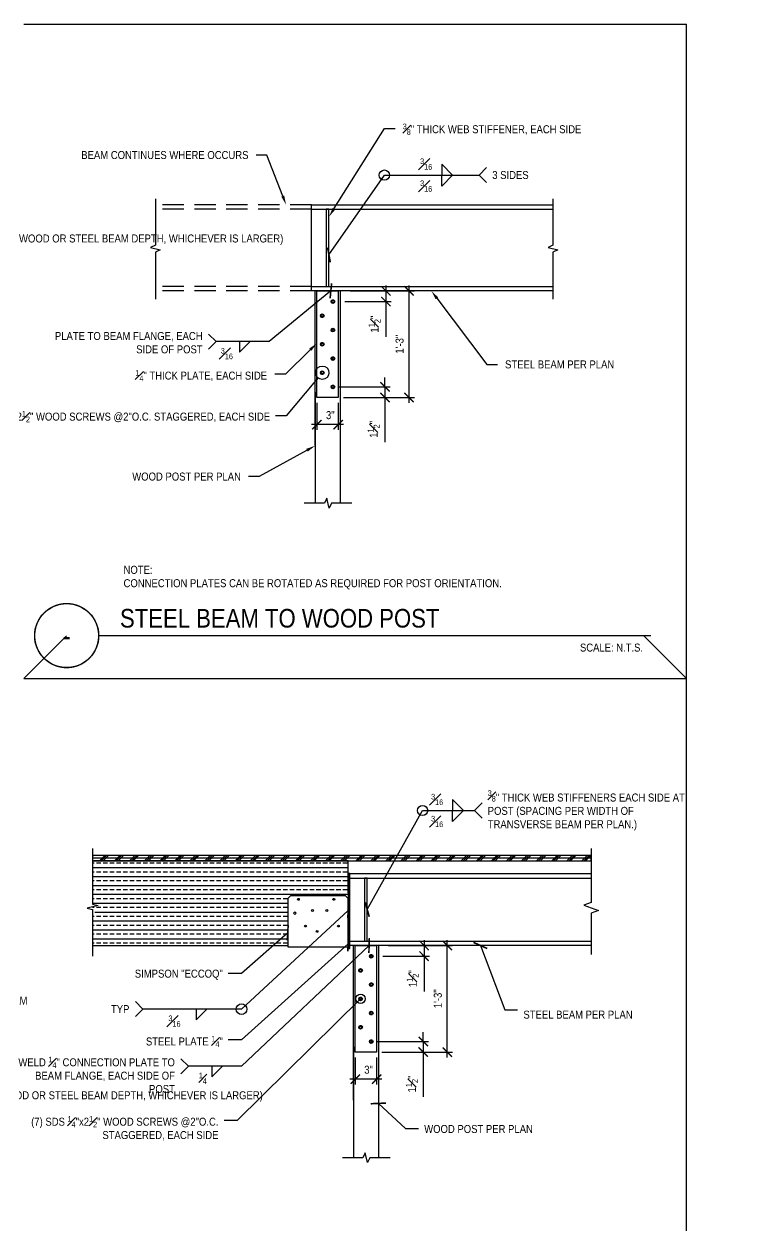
# Model space of a CAD drawing. Header units: inches. Extents: x -16404 to 14624, y -1591 to 16152.
# Drawn here: x -7863.1 to -7761.4, y 8363.1 to 8532 of the extents above; entities that cross this region are included whole.
import ezdxf
from ezdxf import colors
from ezdxf.entities.mleader import LeaderData, LeaderLine
from ezdxf.enums import TextEntityAlignment as Align
from ezdxf.math import Vec2, Vec3

# ---------------------------------------------------------------- set-up
doc = ezdxf.new("R2010")
doc.units = ezdxf.units.IN
doc.header["$LTSCALE"] = 24
doc.header["$MEASUREMENT"] = 0
doc.linetypes.add('DASHED2', pattern=[0.375, 0.25, -0.125])
doc.linetypes.add('HIDDEN2', pattern=[0.1875, 0.125, -0.0625])
doc.layers.get('0').update_dxf_attribs({"linetype": 'CONTINUOUS'})
doc.layers.get('DefPoints').update_dxf_attribs({"color": 251, "linetype": 'CONTINUOUS'})
for name, color, linetype in [('S-ANNO-DIMS', 2, 'CONTINUOUS'), ('S-ANNO-NOTE', 4, 'CONTINUOUS'), ('S-BOLT', 2, 'CONTINUOUS'), ('S-BREAK', 2, 'CONTINUOUS'), ('S-SIMPSON', 2, 'CONTINUOUS'), ('S-STEEL', 4, 'CONTINUOUS'), ('S-WOOD', 3, 'CONTINUOUS')]:
    doc.layers.add(name, color=color, linetype=linetype)
doc.layers.add('S-ANNO-GRID-NONPLOT', color=251, linetype='CONTINUOUS', plot=False)
doc.layers.add('S-HATCH1', color=1, linetype='CONTINUOUS', transparency=0.5)
doc.styles.add('Arial', font='arial.ttf', dxfattribs={"width": 0.85})
doc.styles.get("Standard").update_dxf_attribs({"font": ''})
doc.styles.get('Standard').set_extended_font_data('Humanst521 Lt BT')
doc.dimstyles.new('DIM-12', dxfattribs={"dimscale": 12, "dimtxt": 0.09375, "dimasz": 0.109375, "dimexe": 0.0625, "dimexo": 0.0625, "dimgap": 0.0625, "dimtad": 1, "dimdec": 4, "dimzin": 11, "dimdsep": 46, "dimlunit": 4, "dimtxsty": 'Arial', "dimblk": 'ARCHTICK', "dimcen": 0.125, "dimclrd": 256, "dimclre": 256, "dimclrt": 4, "dimadec": 0, "dimazin": 0, "dimtfac": 0.75, "dimtdec": 4, "dimtofl": 0, "dimtmove": 0, "dimatfit": 3, "dimldrblk": 'ARCHTICK', "dimfxl": 1, "dimfrac": 1, "dimtolj": 1, "dimtzin": 11, "dimarcsym": 0})
doc.dimstyles.new('DIM-12$0', dxfattribs={"dimscale": 12, "dimtxt": 0.09375, "dimasz": 0.109375, "dimexe": 0.0625, "dimexo": 0.0625, "dimgap": 0.0625, "dimtad": 1, "dimdec": 4, "dimzin": 11, "dimdsep": 46, "dimlunit": 4, "dimtxsty": 'Arial', "dimblk": 'ARCHTICK', "dimblk1": 'ARCHTICK', "dimblk2": 'ARCHTICK', "dimsah": 1, "dimcen": 0.125, "dimdle": 0.0625, "dimclrd": 256, "dimclre": 256, "dimclrt": 4, "dimadec": 0, "dimazin": 0, "dimtfac": 0.75, "dimtdec": 4, "dimtofl": 0, "dimtmove": 0, "dimatfit": 3, "dimldrblk": 'ARCHTICK', "dimfxl": 1, "dimfrac": 1, "dimtolj": 1, "dimtzin": 11, "dimarcsym": 0})
doc.dimstyles.new('DIM-12$7', dxfattribs={"dimscale": 12, "dimtxt": 0.09375, "dimasz": 0.125, "dimexe": 0.0625, "dimexo": 0.0625, "dimgap": 0.0625, "dimtad": 1, "dimdec": 4, "dimzin": 11, "dimdsep": 46, "dimlunit": 4, "dimtxsty": 'Arial', "dimblk": 'ARCHTICK', "dimcen": 0.125, "dimclrd": 256, "dimclre": 256, "dimclrt": 4, "dimadec": 0, "dimazin": 0, "dimtfac": 0.75, "dimtdec": 4, "dimtofl": 0, "dimtmove": 0, "dimatfit": 3, "dimldrblk": 'ARCHTICK', "dimfxl": 1, "dimfrac": 1, "dimtolj": 1, "dimtzin": 11, "dimarcsym": 0})

# ---------------------------------------------------------------- blocks, each defined once
blk = doc.blocks.new('*U321')
at = {"const_width": 0.188}
for points in [[(-4.5, 0, -1), (4.5, 0, 3.732051)], [(-4.5, 0, 1), (4.5, 0, -3.732051)]]:
    blk.add_lwpolyline(points, format="xyb", dxfattribs=at)
blk.add_lwpolyline([(4.5, 0), (82.21, 0)], dxfattribs=at)
blk.add_circle((0, 0), 4.5)
at = {"style": 'Arial', "width": 0.85}
for tag, p in [('DWG_TITLE_1', (7.5, 6.19)), ('DWG_TITLE_2', (7.5, 2.44))]:
    blk.add_attdef(tag, text='', height=2.62, dxfattribs=at).set_placement(p, align=Align.MIDDLE_LEFT)
blk.add_attdef('#', text='', height=3, dxfattribs=at).set_placement((0, 0), align=Align.MIDDLE_CENTER)
blk.add_attdef('SCALE', text='', height=1.12, dxfattribs=at).set_placement((81.08, -1.12), align=Align.TOP_RIGHT)
blk = doc.blocks.new('_ARCHTICK')
at = {"color": 0, "linetype": 'ByBlock', "const_width": 0.15}
blk.add_lwpolyline([(-0.5, -0.5), (0.5, 0.5)], dxfattribs=at)
blk = doc.blocks.new('NOEQUAL')
at = {"const_width": 0.03}
for points in [[(-1.5, 0.435), (1.5, 0.435)], [(-0.825, -1.428942), (0.825, 1.428942)], [(1.5, -0.435), (-1.5, -0.435)]]:
    blk.add_lwpolyline(points, dxfattribs=at)
blk = doc.blocks.new('2.5T')
at = {"layer": 'S-SIMPSON'}
blk.add_lwpolyline([(2.78, 6.19), (2.89, 6.37), (2.78, 6.56), (2.56, 6.56), (2.45, 6.37), (2.56, 6.19)], close=True, dxfattribs=at)
for radius in [0.258, 0.186, 0.155]:
    blk.add_circle((2.67, 6.37), radius, dxfattribs=at)
at = {"layer": 'S-SIMPSON', "xscale": 0.04193473613952658, "yscale": 0.04193473613952658, "zscale": 0.04193473613952658}
blk.add_blockref('NOEQUAL', (2.67, 6.45), dxfattribs=at)
at = {"layer": 'S-SIMPSON'}
blk.add_text('S2.5', height=0.0795, dxfattribs=at).set_placement((2.67, 6.3), align=Align.CENTER)
blk = doc.blocks.new('SDS.25X2.5-t')
blk.add_blockref('2.5T', (-2.67, -6.12))
blk = doc.blocks.new('*D1007')
at = {"layer": 'DefPoints', "color": 0, "transparency": 16777216}
for p in [(-7817.95, 8494.49), (-7808.9, 8494.49), (-7818.61, 8479.51)]:
    blk.add_point(p, dxfattribs=at)
at = {"layer": 'S-ANNO-DIMS', "lineweight": -2, "transparency": 16777216}
for p, q in [((-7808.9, 8478.76), (-7808.9, 8495.24)), ((-7817.2, 8494.49), (-7808.15, 8494.49)), ((-7817.86, 8479.51), (-7808.15, 8479.51))]:
    blk.add_line(p, q, dxfattribs=at)
at = {"layer": 'S-ANNO-DIMS', "lineweight": -2, "transparency": 16777216, "xscale": 1.3125, "yscale": 1.3125, "zscale": 1.3125}
for p, rotation in [((-7808.9, 8494.49), 90), ((-7808.9, 8479.51), 270)]:
    blk.add_blockref('_ARCHTICK', p, dxfattribs=dict(at, rotation=rotation))
at = {"layer": 'S-ANNO-DIMS', "color": 4, "transparency": 16777216, "insert": (-7810.23, 8487), "char_height": 1.125, "attachment_point": 5, "rotation": 90, "style": 'Arial'}
blk.add_mtext('\\A1;1\'-3"', dxfattribs=at)
blk = doc.blocks.new('*D1008')
at = {"layer": 'DefPoints', "color": 0, "transparency": 16777216}
for p in [(-7819.61, 8480.99), (-7818.86, 8479.51), (-7812.29, 8480.99)]:
    blk.add_point(p, dxfattribs=at)
at = {"layer": 'S-ANNO-DIMS', "lineweight": -2, "transparency": 16777216}
for p, q in [((-7812.29, 8480.99), (-7812.29, 8482.31)), ((-7818.86, 8480.99), (-7811.54, 8480.99)), ((-7818.11, 8479.51), (-7811.54, 8479.51)), ((-7812.29, 8480.99), (-7812.29, 8479.51)), ((-7812.29, 8479.51), (-7812.29, 8473.24))]:
    blk.add_line(p, q, dxfattribs=at)
at = {"layer": 'S-ANNO-DIMS', "lineweight": -2, "transparency": 16777216, "xscale": 1.3125, "yscale": 1.3125, "zscale": 1.3125}
for p, rotation in [((-7812.29, 8480.99), 270), ((-7812.29, 8479.51), 90)]:
    blk.add_blockref('_ARCHTICK', p, dxfattribs=dict(at, rotation=rotation))
at = {"layer": 'S-ANNO-DIMS', "color": 4, "transparency": 16777216, "insert": (-7813.88, 8475.02), "char_height": 1.125, "attachment_point": 5, "rotation": 90, "style": 'Arial'}
blk.add_mtext('\\A1;1{\\H0.75x;\\S1#2;}"', dxfattribs=at)
blk = doc.blocks.new('*D1009')
at = {"layer": 'DefPoints', "color": 0, "transparency": 16777216}
for p in [(-7818.7, 8492.99), (-7817.95, 8494.49), (-7812.16, 8492.99)]:
    blk.add_point(p, dxfattribs=at)
at = {"layer": 'S-ANNO-DIMS', "lineweight": -2, "transparency": 16777216}
for p, q in [((-7812.16, 8495.24), (-7812.16, 8492.99)), ((-7817.95, 8492.99), (-7811.41, 8492.99)), ((-7817.2, 8494.49), (-7811.41, 8494.49)), ((-7812.16, 8492.99), (-7812.16, 8488.04))]:
    blk.add_line(p, q, dxfattribs=at)
at = {"layer": 'S-ANNO-DIMS', "lineweight": -2, "transparency": 16777216, "xscale": 1.3125, "yscale": 1.3125, "zscale": 1.3125}
for p, rotation in [((-7812.16, 8494.49), 90), ((-7812.16, 8492.99), 270)]:
    blk.add_blockref('_ARCHTICK', p, dxfattribs=dict(at, rotation=rotation))
at = {"layer": 'S-ANNO-DIMS', "color": 4, "transparency": 16777216, "insert": (-7813.76, 8489.82), "char_height": 1.125, "attachment_point": 5, "rotation": 90, "style": 'Arial'}
blk.add_mtext('\\A1;1{\\H0.75x;\\S1#2;}"', dxfattribs=at)
blk = doc.blocks.new('weld-2')
blk.add_lwpolyline([(0.064, 0), (-0.064, 0.129), (-0.064, 0)], close=True)
blk = doc.blocks.new('*D1010')
at = {"layer": 'DefPoints', "color": 0, "transparency": 16777216}
for p in [(-7821.86, 8479.51), (-7818.86, 8479.51), (-7821.86, 8475.69)]:
    blk.add_point(p, dxfattribs=at)
at = {"layer": 'S-ANNO-DIMS', "lineweight": -2, "transparency": 16777216}
for p, q in [((-7821.86, 8478.76), (-7821.86, 8474.94)), ((-7818.86, 8478.76), (-7818.86, 8474.94)), ((-7818.11, 8475.69), (-7822.61, 8475.69))]:
    blk.add_line(p, q, dxfattribs=at)
at = {"layer": 'S-ANNO-DIMS', "lineweight": -2, "transparency": 16777216, "xscale": 1.3125, "yscale": 1.3125, "zscale": 1.3125, "rotation": 180}
blk.add_blockref('_ARCHTICK', (-7821.86, 8475.69), dxfattribs=at)
at = {"layer": 'S-ANNO-DIMS', "lineweight": -2, "transparency": 16777216, "xscale": 1.3125, "yscale": 1.3125, "zscale": 1.3125}
blk.add_blockref('_ARCHTICK', (-7818.86, 8475.69), dxfattribs=at)
at = {"layer": 'S-ANNO-DIMS', "color": 4, "transparency": 16777216, "insert": (-7819.98, 8477.02), "char_height": 1.125, "attachment_point": 5, "style": 'Arial'}
blk.add_mtext('\\A1;3"', dxfattribs=at)
blk = doc.blocks.new('*D1019')
at = {"layer": 'DefPoints', "color": 0, "transparency": 16777216}
for p in [(-7812.57, 8402.48), (-7803.52, 8402.48), (-7813.22, 8387.5)]:
    blk.add_point(p, dxfattribs=at)
at = {"layer": 'S-ANNO-DIMS', "lineweight": -2, "transparency": 16777216}
for p, q in [((-7811.82, 8402.48), (-7802.77, 8402.48)), ((-7803.52, 8386.75), (-7803.52, 8403.23)), ((-7812.47, 8387.5), (-7802.77, 8387.5))]:
    blk.add_line(p, q, dxfattribs=at)
at = {"layer": 'S-ANNO-DIMS', "lineweight": -2, "transparency": 16777216, "xscale": 1.3125, "yscale": 1.3125, "zscale": 1.3125}
for p, rotation in [((-7803.52, 8402.48), 90), ((-7803.52, 8387.5), 270)]:
    blk.add_blockref('_ARCHTICK', p, dxfattribs=dict(at, rotation=rotation))
at = {"layer": 'S-ANNO-DIMS', "color": 4, "transparency": 16777216, "insert": (-7804.85, 8394.99), "char_height": 1.125, "attachment_point": 5, "rotation": 90, "style": 'Arial'}
blk.add_mtext('\\A1;1\'-3"', dxfattribs=at)
blk = doc.blocks.new('*D1020')
at = {"layer": 'DefPoints', "color": 0, "transparency": 16777216}
for p in [(-7814.22, 8388.98), (-7806.9, 8388.98), (-7813.47, 8387.5)]:
    blk.add_point(p, dxfattribs=at)
at = {"layer": 'S-ANNO-DIMS', "lineweight": -2, "transparency": 16777216}
for p, q in [((-7806.9, 8388.98), (-7806.9, 8390.3)), ((-7813.47, 8388.98), (-7806.15, 8388.98)), ((-7806.9, 8388.98), (-7806.9, 8387.5)), ((-7812.72, 8387.5), (-7806.15, 8387.5)), ((-7806.9, 8387.5), (-7806.9, 8381.22))]:
    blk.add_line(p, q, dxfattribs=at)
at = {"layer": 'S-ANNO-DIMS', "lineweight": -2, "transparency": 16777216, "xscale": 1.3125, "yscale": 1.3125, "zscale": 1.3125}
for p, rotation in [((-7806.9, 8388.98), 270), ((-7806.9, 8387.5), 90)]:
    blk.add_blockref('_ARCHTICK', p, dxfattribs=dict(at, rotation=rotation))
at = {"layer": 'S-ANNO-DIMS', "color": 4, "transparency": 16777216, "insert": (-7808.5, 8383.01), "char_height": 1.125, "attachment_point": 5, "rotation": 90, "style": 'Arial'}
blk.add_mtext('\\A1;1{\\H0.75x;\\S1#2;}"', dxfattribs=at)
blk = doc.blocks.new('*D1021')
at = {"layer": 'DefPoints', "color": 0, "transparency": 16777216}
for p in [(-7812.57, 8402.48), (-7813.32, 8400.98), (-7806.78, 8400.98)]:
    blk.add_point(p, dxfattribs=at)
at = {"layer": 'S-ANNO-DIMS', "lineweight": -2, "transparency": 16777216}
for p, q in [((-7811.82, 8402.48), (-7806.03, 8402.48)), ((-7806.78, 8403.23), (-7806.78, 8400.98)), ((-7812.57, 8400.98), (-7806.03, 8400.98)), ((-7806.78, 8400.98), (-7806.78, 8396.02))]:
    blk.add_line(p, q, dxfattribs=at)
at = {"layer": 'S-ANNO-DIMS', "lineweight": -2, "transparency": 16777216, "xscale": 1.3125, "yscale": 1.3125, "zscale": 1.3125}
for p, rotation in [((-7806.78, 8402.48), 90), ((-7806.78, 8400.98), 270)]:
    blk.add_blockref('_ARCHTICK', p, dxfattribs=dict(at, rotation=rotation))
at = {"layer": 'S-ANNO-DIMS', "color": 4, "transparency": 16777216, "insert": (-7808.38, 8397.81), "char_height": 1.125, "attachment_point": 5, "rotation": 90, "style": 'Arial'}
blk.add_mtext('\\A1;1{\\H0.75x;\\S1#2;}"', dxfattribs=at)
blk = doc.blocks.new('*D1022')
at = {"layer": 'DefPoints', "color": 0, "transparency": 16777216}
for p in [(-7816.47, 8387.5), (-7813.47, 8387.5), (-7816.47, 8383.68)]:
    blk.add_point(p, dxfattribs=at)
at = {"layer": 'S-ANNO-DIMS', "lineweight": -2, "transparency": 16777216}
for p, q in [((-7816.47, 8386.75), (-7816.47, 8382.93)), ((-7813.47, 8386.75), (-7813.47, 8382.93)), ((-7812.72, 8383.68), (-7817.22, 8383.68))]:
    blk.add_line(p, q, dxfattribs=at)
at = {"layer": 'S-ANNO-DIMS', "lineweight": -2, "transparency": 16777216, "xscale": 1.3125, "yscale": 1.3125, "zscale": 1.3125, "rotation": 180}
blk.add_blockref('_ARCHTICK', (-7816.47, 8383.68), dxfattribs=at)
at = {"layer": 'S-ANNO-DIMS', "lineweight": -2, "transparency": 16777216, "xscale": 1.3125, "yscale": 1.3125, "zscale": 1.3125}
blk.add_blockref('_ARCHTICK', (-7813.47, 8383.68), dxfattribs=at)
at = {"layer": 'S-ANNO-DIMS', "color": 4, "transparency": 16777216, "insert": (-7814.6, 8385.01), "char_height": 1.125, "attachment_point": 5, "style": 'Arial'}
blk.add_mtext('\\A1;3"', dxfattribs=at)
blk = doc.blocks.new('ECCQO44-Front')
for p, q in [((-3.87, 7.17), (-4.25, 6.8)), ((-4.25, 6.8), (-4.25, 0)), ((3.88, 7.17), (-3.87, 7.17)), ((3.88, 7.17), (4.25, 6.8)), ((4.25, 0), (4.25, 6.8)), ((-3.42, 4.74), (-3.24, 4.91)), ((-3.24, 4.56), (-3.42, 4.74)), ((-3.24, 4.91), (-3.07, 4.74)), ((-3.07, 4.74), (-3.24, 4.56)), ((-4.25, 0), (4.25, 0))]:
    blk.add_line(p, q)
for centre in [(-2.75, 6.67), (2.25, 6.67), (-0.75, 5.11), (1.25, 5.11), (-1.75, 2.92), (-0.12, 2.17), (2.88, 2.92)]:
    blk.add_circle(centre, 0.133)
blk = doc.blocks.new('_DotBlank')
at = {"color": 0, "lineweight": -2}
blk.add_line((-0.5, 0), (-1, 0), dxfattribs=at)
blk.add_circle((0, 0), 0.5, dxfattribs=at)
blk = doc.blocks.new('Se_24x36_DETAILS_GRID')
for p, q in [((23.302, 23), (31.07, 23)), ((31.07, 15.333), (31.07, 23)), ((23.302, 15.333), (23.802, 15.833)), ((23.302, 15.333), (31.07, 15.333)), ((31.07, 7.667), (31.07, 15.333))]:
    blk.add_line(p, q)
at = {"linetype": 'DASHED2', "ltscale": 0.5}
blk.add_line((31.07, 15.333), (30.57, 15.833), dxfattribs=at)

msp = doc.modelspace()

# ---------------------------------------------------------------- hatches: boundary and pattern name
at = {"layer": 'S-HATCH1'}
h = msp.add_hatch(dxfattribs=at)
h.set_pattern_fill('ANSI33', color=252, scale=5, angle=135, style=0)
h.set_pattern_definition([(180, (-11731.009, 2454.6817), (-2e-16, -1.25), []), (180, (-11731.634, 2455.3067), (-2e-16, -1.25), [0.625, -0.3125])])
h.paths.add_polyline_path([(-7853.41915, 8414.35797), (-7853.41915, 8407.48687), (-7852.6408, 8407.29758), (-7854.1975, 8406.91901), (-7853.41915, 8406.72972), (-7853.419, 8402.48292), (-7825.97347, 8402.48336), (-7825.97347, 8409.09209), (-7825.59847, 8409.46709), (-7817.84847, 8409.46709), (-7817.47587, 8409.0945), (-7817.47587, 8414.35874)])
h = msp.add_hatch(dxfattribs=at)
h.set_pattern_fill('PLAST', color=256, scale=6, angle=45, style=0)
h.set_pattern_definition([(45, (-15355.5262, 2959.9661), (-1.06066017, 1.06066017), []), (45, (-15355.6588, 2960.0987), (-1.06066017, 1.06066017), []), (45, (-15355.7913, 2960.2313), (-1.06066017, 1.06066017), [])])
edge = h.paths.add_edge_path()
edge.add_line((-7853.42209, 8414.35869), (-7783.27267, 8414.35836))
edge.add_line((-7783.27267, 8414.35836), (-7783.27267, 8415.10836))
edge.add_line((-7783.27267, 8415.10836), (-7853.42208, 8415.10851))

# ---------------------------------------------------------------- linework, layer by layer
at = {"layer": 'S-ANNO-DIMS'}
for p, q in [((-7812.3771, 8510.77077), (-7799.05014, 8510.77077)), ((-7806.99348, 8421.45682), (-7799.68748, 8421.45682))]:
    msp.add_line(p, q, dxfattribs=at)
at = {"layer": 'S-ANNO-NOTE'}
for points in [[(-7797.98948, 8509.71011), (-7799.05014, 8510.77077), (-7797.98948, 8511.83143)], [(-7837.09784, 8486.30417), (-7836.03718, 8487.36483), (-7837.09784, 8488.42549)], [(-7832.74564, 8487.36483), (-7832.74564, 8485.86483), (-7831.24564, 8487.36483)], [(-7798.62682, 8420.39616), (-7799.68748, 8421.45682), (-7798.62682, 8422.51748)], [(-7847.39584, 8392.4737), (-7846.33518, 8393.53436), (-7847.39584, 8394.59502)], [(-7838.84653, 8393.53436), (-7838.84653, 8392.03436), (-7837.34653, 8393.53436)], [(-7840.99796, 8384.4374), (-7839.9373, 8385.49806), (-7840.99796, 8386.55872)], [(-7836.64576, 8385.49806), (-7836.64576, 8383.99806), (-7835.14576, 8385.49806)]]:
    msp.add_lwpolyline(points, dxfattribs=at)
at = {"layer": 'S-ANNO-NOTE', "color": 4}
for centre in [(-7812.3771, 8510.77077), (-7806.99348, 8421.45682)]:
    msp.add_circle(centre, 0.71775, dxfattribs=at)
at = {"layer": 'S-ANNO-NOTE'}
msp.add_circle((-7832.46307, 8393.53436), 0.75, dxfattribs=at)
at = {"layer": 'S-BOLT'}
for p, q in [((-7822.6069, 8505.97489), (-7788.65628, 8505.97489)), ((-7822.6069, 8495.11489), (-7788.65628, 8495.11489)), ((-7817.22328, 8411.96336), (-7783.27267, 8411.96336)), ((-7817.22328, 8403.10336), (-7783.27267, 8403.10336))]:
    msp.add_line(p, q, dxfattribs=at)
for points in [[(-7788.65628, 8495.11489), (-7788.65628, 8494.49489), (-7822.6069, 8494.49489), (-7822.6069, 8506.59489), (-7788.65628, 8506.59489), (-7788.65628, 8505.97489)], [(-7783.27267, 8403.10336), (-7783.27267, 8402.48336), (-7817.22328, 8402.48336), (-7817.22328, 8412.58336), (-7783.27267, 8412.58336), (-7783.27267, 8411.96336)]]:
    msp.add_lwpolyline(points, dxfattribs=at)
at = {"layer": 'S-BREAK', "flags": 128}
for points in [[(-7844.59404, 8507.42196), (-7844.59404, 8500.89609), (-7845.28656, 8500.57593), (-7843.90283, 8500.23884), (-7844.59404, 8499.91929), (-7844.59404, 8493.3388)], [(-7788.65628, 8507.42196), (-7788.65628, 8500.89609), (-7789.34881, 8500.57593), (-7787.96507, 8500.23884), (-7788.65628, 8499.91929), (-7788.65628, 8493.3388)], [(-7816.96317, 8464.66069), (-7819.81567, 8464.66069), (-7820.13582, 8463.96816), (-7820.47292, 8465.3519), (-7820.79247, 8464.66069), (-7823.64584, 8464.66069)], [(-7811.57956, 8372.64916), (-7814.43205, 8372.64916), (-7814.75221, 8371.95663), (-7815.0893, 8373.34037), (-7815.40885, 8372.64916), (-7818.26222, 8372.64916)]]:
    msp.add_lwpolyline(points, dxfattribs=at)
at = {"layer": 'S-BREAK'}
msp.add_lwpolyline([(-7853.41913, 8416.10851), (-7853.41915, 8408.29418), (-7852.6408, 8408.10489), (-7854.1975, 8407.72632), (-7853.41915, 8407.53703), (-7853.41907, 8400.98292)], dxfattribs=at)
at = {"layer": 'S-STEEL', "color": 2, "linetype": 'HIDDEN2'}
for p, q in [((-7822.6069, 8506.59489), (-7844.59404, 8506.59489)), ((-7822.6069, 8505.97489), (-7844.59404, 8505.97489)), ((-7822.6069, 8495.11489), (-7844.59404, 8495.11489)), ((-7822.6069, 8494.49489), (-7844.59404, 8494.49489))]:
    msp.add_line(p, q, dxfattribs=at)
at = {"layer": 'S-STEEL'}
for points in [[(-7820.1694, 8505.97489), (-7820.5444, 8505.97489), (-7820.5444, 8495.11489), (-7820.1694, 8495.11489)], [(-7817.22328, 8412.58336), (-7817.47347, 8412.58336), (-7817.47347, 8402.07507), (-7817.22328, 8402.07507)], [(-7814.78578, 8411.96336), (-7815.16078, 8411.96336), (-7815.16078, 8403.10336), (-7814.78578, 8403.10336)]]:
    msp.add_lwpolyline(points, close=True, dxfattribs=at)
for points in [[(-7821.8569, 8480.23226), (-7821.8569, 8494.49489), (-7818.8569, 8494.49489), (-7818.8569, 8480.23226)], [(-7818.8569, 8480.23226), (-7818.8569, 8479.50703), (-7821.8569, 8479.50703), (-7821.8569, 8480.23226)], [(-7816.47328, 8388.22073), (-7816.47328, 8402.48336), (-7813.47328, 8402.48336), (-7813.47328, 8388.22073)], [(-7813.47328, 8388.22073), (-7813.47328, 8387.4955), (-7816.47328, 8387.4955), (-7816.47328, 8388.22073)]]:
    msp.add_lwpolyline(points, dxfattribs=at)
at = {"layer": 'S-STEEL', "color": 2}
msp.add_lwpolyline([(-7783.27267, 8416.10836), (-7783.27267, 8408.54007), (-7784.30297, 8408.16507), (-7782.24236, 8407.41507), (-7783.27267, 8407.04007), (-7783.27267, 8401.18858)], dxfattribs=at)
at = {"layer": 'S-WOOD'}
for p, q in [((-7822.1069, 8472.74325), (-7822.1069, 8494.49489)), ((-7818.6069, 8494.49489), (-7818.6069, 8464.66069)), ((-7822.1069, 8480.23226), (-7822.1069, 8464.66069)), ((-7816.72328, 8380.73172), (-7816.72328, 8402.48336)), ((-7813.22328, 8402.48336), (-7813.22328, 8372.64916)), ((-7816.72328, 8388.22073), (-7816.72328, 8372.64916))]:
    msp.add_line(p, q, dxfattribs=at)
at = {"layer": 'S-WOOD', "color": 1, "linetype": 'Continuous'}
msp.add_line((-7783.27267, 8414.73336), (-7853.42209, 8414.73351), dxfattribs=at)
at = {"layer": 'S-WOOD'}
msp.add_lwpolyline([(-7853.42209, 8414.35869), (-7783.27267, 8414.35836), (-7783.27267, 8415.10836), (-7853.42208, 8415.10851)], dxfattribs=at)
at = {"layer": 'S-WOOD', "color": 4}
for points in [[(-7817.47587, 8409.90181), (-7817.47587, 8414.35874), (-7853.41915, 8414.35797)], [(-7853.41897, 8402.48292), (-7825.97347, 8402.48336)]]:
    msp.add_lwpolyline(points, dxfattribs=at)

# ---------------------------------------------------------------- block references
at = {"layer": 'S-ANNO-GRID-NONPLOT', "xscale": 12, "yscale": 12, "zscale": 12}
msp.add_blockref('Se_24x36_DETAILS_GRID', (-8142.69501, 8256), dxfattribs=at)
at = {"layer": 'S-ANNO-NOTE', "color": 4, "xscale": 12, "yscale": 12, "zscale": 12}
for p in [(-7803.54037, 8510.77077), (-7802.00148, 8421.45682)]:
    msp.add_blockref('weld-2', p, dxfattribs=at)
at = {"layer": 'S-ANNO-NOTE', "color": 4, "xscale": -12, "yscale": 12, "zscale": 12, "rotation": 180}
for p in [(-7803.54037, 8510.77077), (-7802.00148, 8421.45682)]:
    msp.add_blockref('weld-2', p, dxfattribs=at)
at = {"layer": 'S-ANNO-NOTE'}
msp.add_blockref('*U321', (-7857.06771, 8446.03459), dxfattribs=at).add_auto_attribs({'#': '-', 'DWG_TITLE_2': 'STEEL BEAM TO WOOD POST', 'SCALE': 'SCALE: N.T.S.'})
at = {"layer": 'S-SIMPSON'}
msp.add_blockref('ECCQO44-Front', (-7821.72587, 8402.29605), dxfattribs=at)
at = {"layer": 'S-STEEL'}
for p in [(-7819.6069, 8492.73644), (-7821.1069, 8490.73644), (-7819.6069, 8488.73644), (-7821.1069, 8486.73644), (-7819.6069, 8484.73644), (-7821.1069, 8482.73644), (-7819.6069, 8480.73644), (-7814.22328, 8400.72491), (-7815.72328, 8398.72491), (-7814.22328, 8396.72491), (-7815.72328, 8394.72491), (-7814.22328, 8392.72491), (-7815.72328, 8390.72491), (-7814.22328, 8388.72491)]:
    msp.add_blockref('SDS.25X2.5-t', p, dxfattribs=at)

# ---------------------------------------------------------------- texts
at = {"layer": 'S-ANNO-NOTE', "color": 4, "char_height": 1.125, "style": 'Arial'}
for s, insert, width, attachment_point in [('\\A1;{\\H0.7x;\\S3#16;}', (-7805.6417, 8512.31756), 15.9682932, 6), ('\\A1;{\\H0.7x;\\S3#16;}', (-7805.6417, 8509.22398), 15.9682932, 6), ('3 SIDES', (-7797.19772, 8510.77077), 25.356153, 4), ('\\A1;PLATE TO BEAM FLANGE, EACH SIDE OF POST', (-7837.94146, 8488.71144), 20.9375, 3), ('\\A1;{\\H0.7x;\\S3#16;}', (-7833.68116, 8486.46519), 3.9104652, 3), ('\\A1;{\\H0.7x;\\S3#16;}', (-7804.1028, 8423.00361), 15.9682932, 6), ('{\\H0.7x;\\S3#8;}" THICK WEB STIFFENERS EACH SIDE AT POST (SPACING PER WIDTH OF TRANSVERSE BEAM PER PLAN.)', (-7797.83506, 8421.45682), 26.7799266, 4), ('\\A1;{\\H0.7x;\\S3#16;}', (-7804.1028, 8419.91003), 15.9682932, 6), ('STEEL BEAM PER PLAN', (-7792.81444, 8392.75414), 17.1265267, 4), ('\\A1;WELD {\\H0.7x;\\S1#4;}" CONNECTION PLATE TO BEAM FLANGE, EACH SIDE OF POST', (-7841.84158, 8386.84467), 20.9375, 3), ('\\A1;{\\H0.7x;\\S1#4;}', (-7837.35275, 8384.59842), 3.9104652, 3), ('\\A1;(7) SDS {\\H0.7x;\\S1#4;}"x2{\\H0.7x;\\S1#2;}" WOOD SCREWS @2"O.C. STAGGERED, EACH SIDE', (-7835.71107, 8378.49658), 24.864554, 3), ('WOOD POST PER PLAN', (-7806.77216, 8376.67968), 22.627628, 4)]:
    msp.add_mtext(s, dxfattribs=dict(at, insert=insert, width=width, attachment_point=attachment_point))
at = {"layer": 'S-ANNO-NOTE', "char_height": 1.125, "style": 'Arial'}
for s, insert, width, attachment_point in [('NOTE: \\PCONNECTION PLATES CAN BE ROTATED AS REQUIRED FOR POST ORIENTATION.', (-7849.06767, 8452.5346), 68.9394393, 7), ('SIMPSON "ECCOQ" ', (-7835.10507, 8399.08233), 17.9807431, 3), ('TYP', (-7848.23946, 8393.53436), 14.5516162, 6), ('\\A1;{\\H0.7x;\\S3#16;}', (-7841.04864, 8392.63472), 3.6570708, 3), ('\\A1;STEEL PLATE {\\H0.7x;\\S1#4;}"', (-7835.10507, 8389.77516), 17.9807431, 3)]:
    msp.add_mtext(s, dxfattribs=dict(at, insert=insert, width=width, attachment_point=attachment_point))

# ---------------------------------------------------------------- dimensions: what is measured, and where the dimension line sits
at = {"layer": 'S-ANNO-DIMS'}
for base, p1, p2, angle, picture, middle in [((-7812.16493, 8492.99489), (-7817.95178, 8494.49489), (-7818.70178, 8492.99489), 270, '*D1009', (-7812.16493, 8489.82413)), ((-7808.90449, 8494.49489), (-7818.6069, 8479.50703), (-7817.95178, 8494.49489), 90, '*D1007', (-7808.90449, 8487.00096)), ((-7812.28659, 8480.99489), (-7818.8569, 8479.50703), (-7819.6069, 8480.99489), 90, '*D1008', (-7812.28659, 8475.02377)), ((-7821.8569, 8475.69185), (-7818.8569, 8479.50703), (-7821.8569, 8479.50703), 180, '*D1010', (-7819.9819, 8475.69185)), ((-7806.78131, 8400.98336), (-7812.56817, 8402.48336), (-7813.31817, 8400.98336), 270, '*D1021', (-7806.78131, 8397.8126)), ((-7803.52088, 8402.48336), (-7813.22328, 8387.4955), (-7812.56817, 8402.48336), 90, '*D1019', (-7803.52088, 8394.98943)), ((-7806.90298, 8388.98336), (-7813.47328, 8387.4955), (-7814.22328, 8388.98336), 90, '*D1020', (-7806.90298, 8383.01224)), ((-7816.47328, 8383.68032), (-7813.47328, 8387.4955), (-7816.47328, 8387.4955), 180, '*D1022', (-7814.59828, 8383.68032))]:
    dim = msp.add_linear_dim(base=base, p1=p1, p2=p2, angle=angle, dimstyle='DIM-12$0', override={"dimtofl": 1}, dxfattribs=at)
    dim.commit()
    dim.dimension.update_dxf_attribs({"geometry": picture, "text_midpoint": middle, "dimtype": 160})

# ---------------------------------------------------------------- leaders
for points, override in [([(-7820.1694, 8499.54489), (-7812.3771, 8510.77077), (-7799.02952, 8510.77077)], {"dimasz": 0.125}), ([(-7814.78578, 8407.53336), (-7806.99348, 8421.45682), (-7799.66686, 8421.45682)], {"dimasz": 0.125}), ([(-7815.72328, 8394.98336), (-7833.06907, 8377.87093), (-7834.93366, 8377.87093)], {"dimldrblk": 'DotBlank'})]:
    msp.add_leader(points, dimstyle='DIM-12', override=override, dxfattribs=at)
for points in [[(-7819.90385, 8494.49489), (-7828.56296, 8487.36483), (-7836.03718, 8487.36483)], [(-7817.47347, 8407.38395), (-7832.46307, 8393.53436), (-7846.33518, 8393.53436)], [(-7825.97347, 8404.26178), (-7832.46307, 8398.54663), (-7834.32767, 8398.54663)], [(-7814.52024, 8402.48336), (-7832.46307, 8385.49806), (-7839.9373, 8385.49806)], [(-7817.47347, 8402.71922), (-7832.46307, 8389.23946), (-7834.32767, 8389.23946)], [(-7798.87076, 8402.48336), (-7795.42163, 8393.45174), (-7793.63565, 8393.45174)], [(-7813.22328, 8380.27785), (-7809.37935, 8376.74836), (-7807.59337, 8376.74836)]]:
    msp.add_leader(points, dimstyle='DIM-12$7', dxfattribs=at)
at = {"layer": 'S-ANNO-NOTE'}
ml = msp.add_multileader_mtext('Standard', dxfattribs=at)
ml.set_content('\\A1;{\\H0.7x;\\S3#8;\\H1.4286x;" THICK }WEB STIFFENER, {\\H1.00002x;EACH SIDE}', color=4, style='Arial')
ml.set_leader_properties(color=2)
ml.build(insert=Vec2(0, 0))
ml.multileader.update_dxf_attribs({"dogleg_length": 0.36, "arrow_head_size": 1.3125, "scale": 12})
ctx = ml.context
ctx.base_point, ctx.scale, ctx.char_height, ctx.arrow_head_size, ctx.landing_gap_size, ctx.plane_origin = Vec3(-7810.8771, 8517.32768), 12, 1.125, 1.3125, 1.08, Vec3(-7849.88598, 8820.99035)
notes = []
notes.append((ctx, [(0, (1, 1, 0), (-7812.3771, 8517.32768), (1, 0), 1.5, [(0, [(-7820.1694, 8504.91125)], 0, [])])]))
ctx.mtext.insert, ctx.mtext.width, ctx.mtext.flow_direction = Vec3(-7809.7971, 8518.00145), 16.7307715, 5
ml = msp.add_multileader_mtext('Standard', dxfattribs=at)
ml.set_content('BEAM CONTINUES WHERE OCCURS', color=4, style='Arial')
ml.set_leader_properties(color=2)
ml.build(insert=Vec2(0, 0))
ml.multileader.update_dxf_attribs({"dogleg_length": 0.36, "arrow_head_size": 1.3125, "scale": 12})
ctx = ml.context
ctx.base_point, ctx.scale, ctx.char_height, ctx.arrow_head_size, ctx.landing_gap_size, ctx.plane_origin = Vec3(-7844.42653, 8513.57844), 12, 1.125, 1.3125, 1.08, Vec3(-7806.18696, 8820.65199)
ctx.text_align_type = 2
notes.append((ctx, [(0, (1, 1, 0), (-7828.90994, 8513.57844), (-1, 0), 1.5, [(0, [(-7826.19438, 8506.59489)], 0, [])])]))
ctx.mtext.insert, ctx.mtext.width, ctx.mtext.alignment, ctx.mtext.flow_direction = Vec3(-7831.48994, 8514.15053), 14.7013617, 3, 5
ml = msp.add_multileader_mtext('Standard', dxfattribs=at)
ml.set_content('\\A1;{\\C4;STEEL PLATE \\H0.7x;\\S3#8;\\H1.42857x;" \\P(WIDTH = WOOD BEAM WIDTH + 2") (DEPTH = WOOD OR STEEL BEAM DEPTH, WHICHEVER IS LARGER)}', color=4, style='Arial')
ml.set_leader_properties(color=2)
ml.build(insert=Vec2(0, 0))
ml.multileader.update_dxf_attribs({"dogleg_length": 0.36, "arrow_head_size": 1.3125, "scale": 12})
ctx = ml.context
ctx.base_point, ctx.scale, ctx.char_height, ctx.arrow_head_size, ctx.landing_gap_size, ctx.plane_origin = Vec3(-7894.45068, 8503.79566), 12, 1.125, 1.3125, 1.08, Vec3(-7939.65747, 8802.13048)
notes.append((ctx, [(0, (1, 1, 0), (-7895.95068, 8503.79566), (1, 0), 1.5, [(0, [(-7908.28422, 8489.44048)], 0, [])])]))
ctx.mtext.insert, ctx.mtext.width, ctx.mtext.flow_direction = Vec3(-7893.37068, 8504.52353), 26.9736838, 5
ml = msp.add_multileader_mtext('Standard', dxfattribs=at)
ml.set_content('STEEL BEAM PER PLAN', color=4, style='Arial')
ml.set_leader_properties(color=2)
ml.build(insert=Vec2(0, 0))
ml.multileader.update_dxf_attribs({"dogleg_length": 0.36, "arrow_head_size": 1.3125, "scale": 12})
ctx = ml.context
ctx.base_point, ctx.scale, ctx.char_height, ctx.arrow_head_size, ctx.landing_gap_size, ctx.plane_origin = Vec3(-7796.47777, 8484.15687), 12, 1.125, 1.3125, 1.08, Vec3(-7835.48665, 8783.28012)
notes.append((ctx, [(0, (1, 1, 0), (-7797.97777, 8484.15687), (1, 0), 1.5, [(0, [(-7805.77007, 8494.49489)], 0, [])])]))
ctx.mtext.insert, ctx.mtext.width, ctx.mtext.flow_direction = Vec3(-7795.39777, 8484.71975), 10.8598658, 5
ml = msp.add_multileader_mtext('Standard', dxfattribs=at)
ml.set_content('\\A1; {\\H0.7x;\\S1#4;\\H1.4286x;"} THICK PLATE,{\\H1.00002x; EACH SIDE}', color=4, style='Arial')
ml.set_leader_properties(color=2)
ml.build(insert=Vec2(0, 0))
ml.multileader.update_dxf_attribs({"dogleg_length": 0.36, "arrow_head_size": 1.3125, "scale": 12})
ctx = ml.context
ctx.base_point, ctx.scale, ctx.char_height, ctx.arrow_head_size, ctx.landing_gap_size, ctx.plane_origin = Vec3(-7845.14895, 8482.79867), 12, 1.125, 1.3125, 1.08, Vec3(-7806.18696, 8789.87221)
ctx.text_align_type = 2
notes.append((ctx, [(0, (1, 1, 0), (-7826.29856, 8482.79867), (-1, 0), 1.5, [(0, [(-7821.8569, 8487.14035)], 0, [])])]))
ctx.mtext.insert, ctx.mtext.width, ctx.mtext.alignment, ctx.mtext.flow_direction = Vec3(-7828.87856, 8483.37076), 15.366209, 3, 5
ml = msp.add_multileader_mtext('Standard', dxfattribs=at)
ml.set_content('\\A1;(7) SDS {\\H0.7x;\\S1#4;\\H1.4286x;"x2\\H0.7x;\\S1#2;\\H1.4286x;" WOOD SCREWS @2"O.C. STAGGERED, EACH SIDE}', color=256, style='Arial')
ml.set_leader_properties(color=2)
ml.set_arrow_properties(name='DOTBLANK')
ml.build(insert=Vec2(0, 0))
ml.multileader.update_dxf_attribs({"dogleg_length": 0.36, "arrow_head_size": 1.875, "scale": 12})
ctx = ml.context
ctx.base_point, ctx.scale, ctx.char_height, ctx.arrow_head_size, ctx.landing_gap_size, ctx.plane_origin = Vec3(-7845.40377, 8476.93201), 12, 1.125, 1.875, 0.75, Vec3(-7806.18696, 8784.00556)
ctx.text_align_type = 2
notes.append((ctx, [(0, (1, 1, 0), (-7826.20428, 8476.93201), (-1, 0), 1.5, [(0, [(-7821.1069, 8482.99489)], 0, [])])]))
ctx.mtext.insert, ctx.mtext.width, ctx.mtext.alignment, ctx.mtext.flow_direction = Vec3(-7828.45428, 8477.60578), 20.0448156, 3, 5
ml = msp.add_multileader_mtext('Standard', dxfattribs=at)
ml.set_content('\\A1;{\\C4;"ECCOQ" COLUMN CAP}', color=4, style='Arial')
ml.set_leader_properties(color=2)
ml.build(insert=Vec2(0, 0))
ml.multileader.update_dxf_attribs({"dogleg_length": 0.36, "arrow_head_size": 1.3125, "scale": 12})
ctx = ml.context
ctx.base_point, ctx.scale, ctx.char_height, ctx.arrow_head_size, ctx.landing_gap_size, ctx.plane_origin = Vec3(-7894.45068, 8471.47264), 12, 1.125, 1.3125, 1.08, Vec3(-7939.65747, 8769.80746)
notes.append((ctx, [(0, (1, 1, 0), (-7895.95068, 8471.47264), (1, 0), 1.5, [(0, [(-7901.77064, 8480.53627)], 0, [])])]))
ctx.mtext.insert, ctx.mtext.width, ctx.mtext.flow_direction = Vec3(-7893.37068, 8472.07888), 24.332059, 5
ml = msp.add_multileader_mtext('Standard', dxfattribs=at)
ml.set_content('\\A1;{\\C4;BEAM PER PLAN}', color=4, style='Arial')
ml.set_leader_properties(color=2)
ml.build(insert=Vec2(0, 0))
ml.multileader.update_dxf_attribs({"dogleg_length": 0.36, "arrow_head_size": 1.3125, "scale": 12})
ctx = ml.context
ctx.base_point, ctx.scale, ctx.char_height, ctx.arrow_head_size, ctx.landing_gap_size, ctx.plane_origin = Vec3(-7894.45068, 8476.1753), 12, 1.125, 1.3125, 1.08, Vec3(-7939.65747, 8774.51012)
notes.append((ctx, [(0, (1, 1, 0), (-7895.95068, 8476.1753), (1, 0), 1.5, [(0, [(-7898.75611, 8480.71682)], 0, [])])]))
ctx.mtext.insert, ctx.mtext.width, ctx.mtext.flow_direction = Vec3(-7893.37068, 8476.73819), 24.332059, 5
ml = msp.add_multileader_mtext('Standard', dxfattribs=at)
ml.set_content('WOOD POST PER PLAN', color=4, style='Arial')
ml.set_leader_properties(color=2)
ml.build(insert=Vec2(0, 0))
ml.multileader.update_dxf_attribs({"dogleg_length": 0.36, "arrow_head_size": 1.3125, "scale": 12})
ctx = ml.context
ctx.base_point, ctx.scale, ctx.char_height, ctx.arrow_head_size, ctx.landing_gap_size, ctx.plane_origin = Vec3(-7848.79796, 8468.3839), 12, 1.125, 1.3125, 1.08, Vec3(-7806.18696, 8775.45744)
ctx.text_align_type = 2
notes.append((ctx, [(0, (1, 1, 0), (-7829.97298, 8468.3839), (-1, 0), 1.5, [(0, [(-7822.1069, 8472.72558)], 0, [])])]))
ctx.mtext.insert, ctx.mtext.width, ctx.mtext.alignment, ctx.mtext.flow_direction = Vec3(-7832.55298, 8468.95599), 17.4347785, 3, 5
ml = msp.add_multileader_mtext('Standard', dxfattribs=at)
ml.set_content('{\\C256;HSS COLUMN PER PLAN}', color=4, style='Arial')
ml.set_leader_properties(color=2)
ml.build(insert=Vec2(0, 0))
ml.multileader.update_dxf_attribs({"dogleg_length": 0.36, "arrow_head_size": 1.3125, "scale": 12})
ctx = ml.context
ctx.base_point, ctx.scale, ctx.char_height, ctx.arrow_head_size, ctx.landing_gap_size, ctx.plane_origin = Vec3(-7897.33563, 8424.59077), 12, 1.125, 1.3125, 1.08, Vec3(-7942.54241, 8722.92559)
notes.append((ctx, [(0, (1, 1, 0), (-7898.83563, 8424.59077), (1, 0), 1.5, [(0, [(-7914.07333, 8416.9533)], 0, [])])]))
ctx.mtext.insert, ctx.mtext.width, ctx.mtext.flow_direction = Vec3(-7896.25563, 8425.15327), 14.7013617, 5
ml = msp.add_multileader_mtext('Standard', dxfattribs=at)
ml.set_content('{\\C256;WOOD BEAM PER PLAN}', color=4, style='Arial')
ml.set_leader_properties(color=2)
ml.build(insert=Vec2(0, 0))
ml.multileader.update_dxf_attribs({"dogleg_length": 0.36, "arrow_head_size": 1.3125, "scale": 12})
ctx = ml.context
ctx.base_point, ctx.scale, ctx.char_height, ctx.arrow_head_size, ctx.landing_gap_size, ctx.plane_origin = Vec3(-7897.33563, 8416.23907), 12, 1.125, 1.3125, 1.08, Vec3(-7942.54241, 8714.57389)
notes.append((ctx, [(0, (1, 1, 0), (-7898.83563, 8416.23907), (1, 0), 1.5, [(0, [(-7908.92191, 8408.09985)], 0, [])])]))
ctx.mtext.insert, ctx.mtext.width, ctx.mtext.flow_direction = Vec3(-7896.25563, 8416.81116), 16.8297006, 5
ml = msp.add_multileader_mtext('Standard', dxfattribs=at)
ml.set_content('{\\C256;SIMPSON "ECCOQ", WIDTH TO MATCH WOOD BEAM}', color=4, style='Arial')
ml.set_leader_properties(color=2)
ml.build(insert=Vec2(0, 0))
ml.multileader.update_dxf_attribs({"dogleg_length": 0.36, "arrow_head_size": 1.3125, "scale": 12})
ctx = ml.context
ctx.base_point, ctx.scale, ctx.char_height, ctx.arrow_head_size, ctx.landing_gap_size, ctx.plane_origin = Vec3(-7897.33563, 8394.70804), 12, 1.125, 1.3125, 1.08, Vec3(-7942.54241, 8694.99503)
notes.append((ctx, [(0, (1, 1, 0), (-7898.83563, 8394.70804), (1, 0), 1.5, [(0, [(-7905.32523, 8402.06024)], 0, [])])]))
ctx.mtext.insert, ctx.mtext.width, ctx.mtext.flow_direction = Vec3(-7896.25563, 8395.28013), 20.0840939, 5
ml = msp.add_multileader_mtext('Standard', dxfattribs=at)
ml.set_content('\\A1;{\\H0.7x;\\S3#8;\\H1.4286x;" THICK STEEL CONNECTION PLATE (8" TALL AND 1" WIDER THAN CAP)}', color=4, style='Arial')
ml.set_leader_properties(color=2)
ml.build(insert=Vec2(0, 0))
ml.multileader.update_dxf_attribs({"dogleg_length": 0.36, "arrow_head_size": 1.3125, "scale": 12})
ctx = ml.context
ctx.base_point, ctx.scale, ctx.char_height, ctx.arrow_head_size, ctx.landing_gap_size, ctx.plane_origin = Vec3(-7992.24712, 8386.54511), 12, 1.125, 1.3125, 1.08, Vec3(-8037.4539, 8684.87993)
notes.append((ctx, [(0, (1, 1, 0), (-7993.74712, 8386.54511), (1, 0), 1.5, [(0, [(-8007.31253, 8397.17787)], 0, [])])]))
ctx.mtext.insert, ctx.mtext.width, ctx.mtext.flow_direction = Vec3(-7991.16712, 8387.27299), 19.1444601, 5
ml = msp.add_multileader_mtext('Standard', dxfattribs=at)
ml.set_content('"CCOQ" COLUMN CAP', color=4, style='Arial')
ml.set_leader_properties(color=2)
ml.build(insert=Vec2(0, 0))
ml.multileader.update_dxf_attribs({"dogleg_length": 0.36, "arrow_head_size": 1.3125, "scale": 12})
ctx = ml.context
ctx.base_point, ctx.scale, ctx.char_height, ctx.arrow_head_size, ctx.landing_gap_size, ctx.plane_origin = Vec3(-7992.24712, 8390.73283), 12, 1.125, 1.3125, 1.08, Vec3(-8037.4539, 8689.06765)
notes.append((ctx, [(0, (1, 1, 0), (-7993.74712, 8390.73283), (1, 0), 1.5, [(0, [(-8002.39168, 8397.67787)], 0, [])])]))
ctx.mtext.insert, ctx.mtext.width, ctx.mtext.flow_direction = Vec3(-7991.16712, 8391.33907), 16.6912124, 5
ml = msp.add_multileader_mtext('Standard', dxfattribs=at)
ml.set_content('WOOD BEAM PER PLAN', color=4, style='Arial')
ml.set_leader_properties(color=2)
ml.build(insert=Vec2(0, 0))
ml.multileader.update_dxf_attribs({"dogleg_length": 0.36, "arrow_head_size": 1.3125, "scale": 12})
ctx = ml.context
ctx.base_point, ctx.scale, ctx.char_height, ctx.arrow_head_size, ctx.landing_gap_size, ctx.plane_origin = Vec3(-7992.24712, 8394.73012), 12, 1.125, 1.3125, 1.08, Vec3(-8037.4539, 8694.41885)
notes.append((ctx, [(0, (1, 1, 0), (-7993.74712, 8394.73012), (1, 0), 1.5, [(0, [(-7996.91534, 8397.92787)], 0, [])])]))
ctx.mtext.insert, ctx.mtext.width, ctx.mtext.flow_direction = Vec3(-7991.16712, 8395.30221), 19.9553591, 5
ml = msp.add_multileader_mtext('Standard', dxfattribs=at)
ml.set_content('\\A1;STEEL PLATE {\\H0.7x;\\S3#8;\\H1.42857x;" \\P(WIDTH = WOOD BEAM WIDTH + 2") (DEPTH = WOOD OR STEEL BEAM DEPTH, WHICHEVER IS LARGER)}', color=4, style='Arial')
ml.set_leader_properties(color=2)
ml.build(insert=Vec2(0, 0))
ml.multileader.update_dxf_attribs({"dogleg_length": 0.36, "arrow_head_size": 1.3125, "scale": 12})
ctx = ml.context
ctx.base_point, ctx.scale, ctx.char_height, ctx.arrow_head_size, ctx.landing_gap_size, ctx.plane_origin = Vec3(-7897.33563, 8383.35826), 12, 1.125, 1.3125, 1.08, Vec3(-7942.54241, 8680.14219)
notes.append((ctx, [(0, (1, 1, 0), (-7898.83563, 8383.35826), (1, 0), 1.5, [(0, [(-7913.95033, 8398.27808)], 0, [])])]))
ctx.mtext.insert, ctx.mtext.width, ctx.mtext.flow_direction = Vec3(-7896.25563, 8384.08613), 28.3673203, 5
for ctx, leaders in notes:
    for number, flags, end, landing, length, lines in leaders:
        leader = LeaderData()
        leader.index, (leader.has_last_leader_line, leader.has_dogleg_vector, leader.attachment_direction) = number, flags
        leader.last_leader_point, leader.dogleg_vector, leader.dogleg_length = Vec3(end), Vec3(landing), length
        for number, points, colour, breaks in lines:
            line = LeaderLine()
            line.index, line.vertices, line.color, line.breaks = number, Vec3.list(points), colors.encode_raw_color(colour), breaks
            leader.lines.append(line)
        ctx.leaders.append(leader)

doc.saveas('drawing.dxf')
